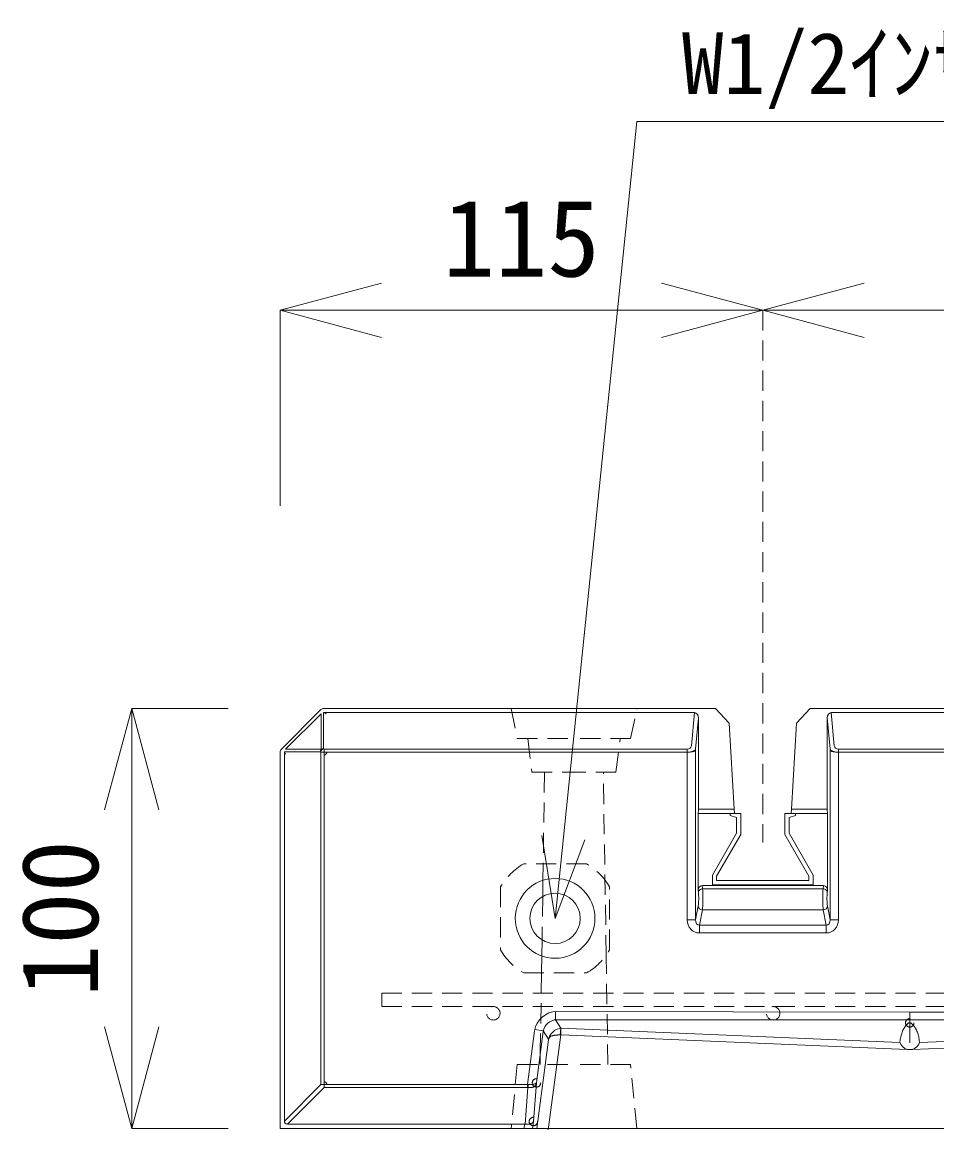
# Model space of a CAD drawing. Units: millimetres, scale not verified. Extents: x -981 to 667, y -453 to 699.
# Drawn here: x 276.1 to 494, y -193 to 70.7 of the extents above; entities that cross this region are included whole.
import ezdxf
from ezdxf.enums import TextEntityAlignment as Align

# ---------------------------------------------------------------- set-up
doc = ezdxf.new("R2010")
doc.units = ezdxf.units.MM
doc.header["$LTSCALE"] = 4
doc.header["$PDMODE"] = 32
doc.header["$PDSIZE"] = 2
doc.linetypes.add('DASHED1', pattern=[1.8, 1.2, -0.6])
doc.layers.add('0-0', color=7, linetype='DASHED1', lineweight=9)
doc.styles.add('ＭＳ ゴシック', font='')
doc.styles.get('ＭＳ ゴシック').set_extended_font_data('MS Gothic')

msp = doc.modelspace()

# ---------------------------------------------------------------- linework, layer by layer
at = {"layer": '0-0', "linetype": 'Continuous'}
for p, q in [((422.526, 47.049), (597.764, 47.049)), ((337.545, 2.152), (361.693, 8.623)), ((452.545, 2.152), (428.397, 8.623)), ((452.545, 2.152), (476.693, 8.623)), ((337.545, 2.152), (452.545, 2.152)), ((337.545, 2.152), (361.693, -4.318)), ((337.545, 2.152), (337.545, -44.444)), ((452.545, 2.152), (428.397, -4.318)), ((452.545, 2.152), (637.545, 2.152)), ((452.545, 2.152), (476.693, -4.318)), ((302.167, -92.686), (295.696, -116.834)), ((302.167, -92.686), (302.167, -192.686)), ((302.167, -92.686), (308.637, -116.834)), ((302.167, -92.686), (325.177, -92.686)), ((337.838, -102.393), (347.252, -92.979)), ((347.28, -93.951), (338.811, -102.42)), ((347.28, -102.42), (347.28, -93.951)), ((347.876, -93.686), (347.876, -102.273)), ((436.247, -93.686), (347.876, -93.686)), ((347.959, -92.686), (441.295, -92.686)), ((435.521, -101.562), (436.247, -93.686)), ((437.195, -94.957), (436.518, -102.306)), ((437.195, -116.686), (437.195, -94.957)), ((444.545, -96.176), (441.295, -92.686)), ((463.795, -92.686), (460.545, -96.176)), ((463.795, -92.686), (627.131, -92.686)), ((468.573, -102.306), (467.895, -94.957)), ((467.895, -116.686), (467.895, -94.957)), ((468.843, -93.686), (469.569, -101.562)), ((627.214, -93.686), (468.843, -93.686)), ((460.545, -96.176), (459.353, -116.686)), ((338.811, -102.42), (347.28, -102.42)), ((347.991, -102.388), (347.876, -102.273)), ((347.991, -102.388), (347.991, -103.131)), ((347.991, -102.388), (434.525, -102.388)), ((434.525, -103.131), (434.525, -102.388)), ((436.518, -102.306), (436.518, -143.004)), ((468.573, -143.004), (468.573, -102.306)), ((470.566, -102.388), (627.1, -102.388)), ((470.566, -102.388), (470.566, -103.131)), ((337.545, -192.686), (337.545, -103.1)), ((338.545, -103.017), (338.545, -190.943)), ((347.133, -103.017), (338.545, -103.017)), ((347.133, -103.017), (347.247, -103.131)), ((347.247, -182.24), (347.247, -103.131)), ((347.991, -103.131), (347.247, -103.131)), ((347.991, -103.131), (347.991, -182.24)), ((434.525, -103.131), (347.991, -103.131)), ((434.525, -143.005), (434.525, -103.131)), ((627.1, -103.131), (470.566, -103.131)), ((470.566, -103.131), (470.566, -143.004)), ((437.112, -136), (437.112, -117.686)), ((444.795, -117.686), (437.112, -117.686)), ((437.195, -116.686), (445.737, -116.686)), ((444.795, -117.686), (444.795, -118.186)), ((444.795, -117.686), (444.795, -118.186)), ((445.795, -117.686), (444.795, -117.686)), ((444.795, -118.186), (446.295, -118.686)), ((446.295, -118.686), (446.295, -122.418)), ((447.295, -122.686), (447.295, -117.686)), ((457.795, -117.686), (457.795, -122.686)), ((458.795, -118.686), (460.295, -118.186)), ((458.795, -122.418), (458.795, -118.686)), ((459.353, -116.686), (467.895, -116.686)), ((460.295, -118.186), (460.295, -117.686)), ((467.978, -117.686), (460.295, -117.686)), ((467.978, -136), (467.978, -117.686)), ((440.545, -132.378), (446.295, -122.418)), ((447.295, -122.686), (441.545, -132.646)), ((464.545, -132.378), (458.795, -122.418)), ((403.045, -142.686), (410.168, -123.997)), ((440.545, -134.686), (440.545, -132.378)), ((441.545, -132.646), (441.545, -133.686)), ((441.545, -133.686), (463.545, -133.686)), ((464.545, -132.378), (464.545, -134.686)), ((464.545, -132.378), (464.545, -134.686)), ((437.186, -136.517), (437.112, -136)), ((437.186, -136.517), (437.112, -136)), ((437.186, -136.517), (437.112, -136)), ((437.186, -136.517), (437.112, -136)), ((438.074, -134.891), (467.016, -134.891)), ((438.074, -134.891), (438.182, -135.653)), ((438.182, -135.653), (466.908, -135.653)), ((438.182, -135.653), (466.908, -135.653)), ((438.182, -135.653), (466.908, -135.653)), ((438.182, -135.653), (466.908, -135.653)), ((438.182, -135.653), (466.908, -135.653)), ((464.545, -134.686), (440.545, -134.686)), ((466.908, -135.653), (467.016, -134.891)), ((467.978, -136), (467.905, -136.517)), ((467.978, -136), (467.905, -136.517)), ((467.978, -136), (467.905, -136.517)), ((467.978, -136), (467.905, -136.517)), ((436.52, -143.004), (437.168, -139.733)), ((467.922, -139.733), (468.571, -143.004)), ((438.165, -140.656), (437.441, -144.307)), ((466.926, -140.656), (438.165, -140.656)), ((467.65, -144.307), (466.926, -140.656)), ((437.441, -144.307), (467.65, -144.307)), ((437.441, -146.153), (437.441, -144.307)), ((467.65, -146.153), (467.65, -144.307)), ((467.65, -146.153), (437.441, -146.153)), ((403.146, -166.825), (403.151, -164.83)), ((403.146, -166.825), (403.151, -164.83)), ((403.151, -164.83), (487.545, -165.032)), ((403.471, -164.831), (487.545, -165.032)), ((571.619, -164.831), (487.545, -165.032)), ((487.545, -166.997), (487.545, -165.032)), ((487.545, -166.997), (487.545, -165.032)), ((302.167, -192.686), (295.696, -168.538)), ((302.167, -192.686), (308.637, -168.538)), ((487.545, -166.825), (403.146, -166.825)), ((403.146, -166.825), (404.405, -168.842)), ((403.4, -166.825), (487.545, -166.825)), ((571.69, -166.825), (487.545, -166.825)), ((487.545, -167.557), (487.545, -166.997)), ((487.545, -167.557), (487.545, -166.997)), ((398.151, -169.489), (396.482, -182.24)), ((400.172, -169.436), (398.192, -169.177)), ((400.24, -169.445), (398.192, -169.177)), ((400.234, -169.434), (401.493, -171.451)), ((404.387, -170.432), (401.428, -193.041)), ((404.338, -170.432), (404.294, -170.428)), ((404.338, -170.432), (404.294, -170.428)), ((486.957, -173.88), (404.388, -170.431)), ((404.405, -168.842), (404.42, -168.842)), ((404.42, -168.842), (404.405, -168.842)), ((404.42, -168.842), (404.412, -168.842)), ((485.2, -172.217), (404.454, -168.844)), ((488.133, -173.88), (570.703, -170.431)), ((489.89, -172.217), (570.637, -168.844)), ((401.468, -171.641), (398.714, -192.686)), ((338.545, -190.943), (347.247, -182.24)), ((347.991, -182.984), (339.288, -191.686)), ((347.247, -182.24), (347.991, -182.24)), ((347.991, -182.24), (396.482, -182.24)), ((347.991, -182.24), (347.991, -182.984)), ((396.482, -182.984), (347.991, -182.984)), ((396.562, -182.987), (395.938, -191.691)), ((396.482, -182.984), (396.482, -182.24)), ((396.482, -182.24), (396.482, -182.984)), ((396.482, -182.24), (396.64, -182.254)), ((396.562, -182.987), (396.482, -182.984)), ((396.482, -182.984), (396.562, -182.987)), ((395.779, -191.686), (339.288, -191.686)), ((395.649, -192.686), (395.779, -191.686)), ((395.779, -191.686), (395.938, -191.691)), ((395.938, -191.691), (395.779, -191.686)), ((397.876, -191.054), (397.663, -192.686)), ((397.663, -192.686), (397.876, -191.054)), ((302.167, -192.686), (325.177, -192.686)), ((337.545, -192.686), (395.649, -192.686)), ((397.663, -192.686), (395.649, -192.686)), ((395.649, -192.686), (397.663, -192.686)), ((398.744, -192.686), (397.663, -192.686)), ((398.744, -192.686), (397.663, -192.686)), ((398.744, -192.686), (401.689, -192.686)), ((401.689, -192.686), (573.402, -192.686))]:
    msp.add_line(p, q, dxfattribs=at)
at = {"layer": '0-0'}
for p, q in [((452.545, 2.152), (452.545, -124.582)), ((392.545, -92.686), (394.045, -99.886)), ((421.045, -99.886), (422.545, -92.686)), ((394.045, -99.886), (407.545, -99.886)), ((396.545, -99.886), (397.545, -107.886)), ((421.045, -99.886), (407.545, -99.886)), ((417.545, -107.886), (418.545, -99.886)), ((397.545, -107.886), (407.545, -107.886)), ((417.545, -107.886), (407.545, -107.886)), ((410.528, -129.686), (395.562, -129.686)), ((410.528, -129.686), (395.562, -129.686)), ((390.045, -135.202), (390.045, -150.169)), ((390.045, -135.202), (390.045, -150.169)), ((416.045, -150.169), (416.045, -135.202)), ((416.045, -150.169), (416.045, -135.202)), ((395.562, -155.686), (410.528, -155.686)), ((395.562, -155.686), (410.528, -155.686)), ((361.745, -160.486), (611.745, -160.486)), ((361.745, -160.486), (361.745, -163.686)), ((361.745, -163.686), (611.745, -163.686)), ((487.545, -167.557), (487.545, -173.943)), ((487.545, -167.557), (487.545, -173.943)), ((394.045, -177.486), (392.545, -192.686)), ((394.045, -177.486), (407.545, -177.486)), ((421.045, -177.486), (407.545, -177.486)), ((422.545, -192.686), (421.045, -177.486))]:
    msp.add_line(p, q, dxfattribs=at)
at = {"layer": '0-0', "linetype": 'Continuous'}
for points in [[(422.526, 47.049), (403.045, -142.686), (399.869, -122.94)], [(445.795, -117.686), (445.737, -116.686), (444.545, -96.176)], [(447.295, -117.686), (445.795, -117.686), (445.795, -117.686), (444.795, -117.686)], [(444.795, -118.186), (446.295, -118.686), (446.295, -122.418)], [(460.295, -117.686), (459.295, -117.686), (459.295, -117.686), (457.795, -117.686)], [(464.545, -132.378), (458.795, -122.418), (458.795, -118.686), (460.295, -118.186), (460.295, -117.686)], [(460.295, -117.686), (459.295, -117.686), (459.353, -116.686)], [(464.545, -134.686), (440.545, -134.686), (440.545, -132.378), (446.295, -122.418)], [(463.545, -133.686), (463.545, -132.646), (457.795, -122.686)], [(485.2, -172.217), (485.223, -172.051), (485.263, -171.764), (485.306, -171.479), (485.354, -171.194), (485.409, -170.91), (485.473, -170.628), (485.514, -170.465), (485.556, -170.316), (485.636, -170.061), (485.726, -169.809), (485.825, -169.561), (485.934, -169.317), (486.052, -169.08), (486.125, -168.945), (486.188, -168.835), (486.302, -168.649), (486.423, -168.467), (486.554, -168.291), (486.695, -168.119), (486.846, -167.951), (486.939, -167.856), (486.976, -167.819), (487.042, -167.758), (487.11, -167.701), (487.182, -167.651), (487.256, -167.61), (487.334, -167.58), (487.382, -167.568), (487.397, -167.566), (487.423, -167.562), (487.449, -167.56), (487.476, -167.559), (487.503, -167.558), (487.53, -167.557), (487.545, -167.557)], [(489.89, -172.217), (489.868, -172.051), (489.828, -171.764), (489.784, -171.479), (489.736, -171.194), (489.681, -170.91), (489.618, -170.628), (489.576, -170.465), (489.534, -170.316), (489.454, -170.061), (489.365, -169.809), (489.265, -169.561), (489.157, -169.317), (489.038, -169.08), (488.966, -168.945), (488.903, -168.835), (488.789, -168.649), (488.667, -168.467), (488.536, -168.291), (488.396, -168.119), (488.245, -167.951), (488.152, -167.856), (488.114, -167.819), (488.048, -167.758), (487.98, -167.701), (487.909, -167.651), (487.834, -167.61), (487.756, -167.58), (487.709, -167.568), (487.694, -167.566), (487.668, -167.562), (487.641, -167.56), (487.615, -167.559), (487.588, -167.558), (487.561, -167.557), (487.545, -167.557)], [(400.211, -169.623), (398.611, -181.854), (397.876, -191.054)], [(401.872, -170.894), (401.817, -170.945), (401.766, -170.998), (401.739, -171.031), (401.711, -171.067), (401.665, -171.131), (401.624, -171.199), (401.585, -171.268), (401.548, -171.338), (401.513, -171.41), (401.493, -171.451)], [(404.42, -170.432), (404.408, -170.431), (404.388, -170.431), (404.367, -170.43), (404.347, -170.429), (404.326, -170.429), (404.306, -170.428), (404.294, -170.428), (404.245, -170.427), (404.161, -170.428), (404.076, -170.431), (403.992, -170.434), (403.907, -170.439), (403.823, -170.445), (403.774, -170.448), (403.726, -170.452), (403.643, -170.457), (403.56, -170.464), (403.477, -170.47), (403.394, -170.477), (403.311, -170.484), (403.263, -170.488), (403.21, -170.493), (403.118, -170.503), (403.026, -170.513), (402.934, -170.525), (402.842, -170.537), (402.75, -170.551), (402.696, -170.56), (402.637, -170.57), (402.535, -170.59), (402.435, -170.614), (402.335, -170.642), (402.238, -170.676), (402.143, -170.717), (402.09, -170.744), (402.052, -170.764), (401.99, -170.804), (401.929, -170.847), (401.872, -170.894)], [(396.562, -182.987), (396.626, -182.988), (396.737, -182.991), (396.848, -182.993), (396.959, -182.994), (397.069, -182.992), (397.18, -182.987), (397.244, -182.983), (397.288, -182.979), (397.364, -182.971), (397.44, -182.961), (397.515, -182.948), (397.59, -182.933), (397.664, -182.915), (397.707, -182.903), (397.75, -182.89), (397.824, -182.864), (397.896, -182.834), (397.967, -182.801), (398.035, -182.763), (398.101, -182.722), (398.138, -182.695), (398.171, -182.67), (398.225, -182.625), (398.276, -182.576), (398.324, -182.523), (398.369, -182.468), (398.411, -182.411), (398.433, -182.376), (398.45, -182.349), (398.477, -182.3), (398.502, -182.251), (398.524, -182.2), (398.543, -182.148), (398.56, -182.096), (398.569, -182.065), (398.574, -182.045), (398.582, -182.011), (398.589, -181.977), (398.596, -181.943)], [(396.64, -182.254), (396.712, -182.256), (396.834, -182.259), (396.956, -182.261), (397.078, -182.261), (397.199, -182.257), (397.319, -182.248), (397.388, -182.241), (397.442, -182.233), (397.534, -182.219), (397.626, -182.202), (397.719, -182.183), (397.812, -182.165), (397.907, -182.147), (397.962, -182.137), (398.017, -182.128), (398.11, -182.112), (398.203, -182.095), (398.292, -182.072), (398.377, -182.041), (398.455, -181.999), (398.497, -181.969), (398.509, -181.96), (398.528, -181.942), (398.547, -181.924), (398.565, -181.905), (398.583, -181.885), (398.6, -181.865), (398.611, -181.854)], [(398.596, -181.943), (398.602, -181.908), (398.607, -181.874), (398.611, -181.854)], [(395.938, -191.691), (395.994, -191.693), (396.091, -191.694), (396.188, -191.696), (396.286, -191.696), (396.383, -191.695), (396.48, -191.692), (396.537, -191.689), (396.578, -191.686), (396.648, -191.681), (396.719, -191.674), (396.789, -191.665), (396.859, -191.654), (396.928, -191.642), (396.968, -191.633), (397.006, -191.624), (397.071, -191.607), (397.136, -191.588), (397.2, -191.566), (397.265, -191.544), (397.329, -191.52), (397.367, -191.505), (397.4, -191.492), (397.458, -191.468), (397.514, -191.442), (397.568, -191.413), (397.62, -191.381), (397.668, -191.345), (397.694, -191.322), (397.715, -191.3), (397.748, -191.261), (397.779, -191.219), (397.808, -191.174), (397.835, -191.128), (397.861, -191.081), (397.876, -191.054)], [(401.689, -192.686), (398.832, -192.686), (398.744, -192.686)]]:
    msp.add_lwpolyline(points, dxfattribs=at)
at = {"layer": '0-0'}
for points in [[(400.545, -107.886), (400.209, -129.686), (400.148, -133.638), (400.089, -137.465), (399.929, -147.813), (399.87, -151.639), (399.808, -155.686), (399.518, -174.435), (399.471, -177.486)], [(415.619, -177.486), (415.217, -151.451), (414.545, -107.886)]]:
    msp.add_lwpolyline(points, dxfattribs=at)
at = {"layer": '0-0', "linetype": 'Continuous'}
for radius in [9.5, 9.5, 6]:
    msp.add_circle((403.045, -142.686), radius, dxfattribs=at)
at = {"layer": '0-0'}
for centre in [(388.345, -165.286), (455.012, -165.286)]:
    msp.add_circle(centre, 1.6, dxfattribs=at)
at = {"layer": '0-0', "linetype": 'Continuous'}
for centre, start, end in [((347.959, -93.686), 90, 135), ((338.545, -103.1), 135, 180)]:
    msp.add_arc(centre, 1, start, end, dxfattribs=at)
at = {"layer": '0-0'}
for start, end in [(119.92643, 150.07357), (119.92643, 150.07357), (29.92643, 60.07357), (29.92643, 60.07357), (209.92643, 240.07357), (209.92643, 240.07357), (299.92643, 330.07357), (299.92643, 330.07357)]:
    msp.add_arc((403.045, -142.686), 15, start, end, dxfattribs=at)
at = {"layer": '0-0', "linetype": 'Continuous'}
for centre, major_axis, ratio, start_param, end_param in [((347.876, -95.031), (0, -1.345), 0.743294, 2.5023971, 3.1415927), ((436.192, -95.031), (0.124, 1.342), 0.741885, 4.8359966, 6.3514605), ((468.899, -95.031), (0.124, -1.342), 0.741885, 3.0733229, 4.5887911), ((347.876, -103.017), (0.707, 0.707), 0.617802, 1.0173898, 2.1242028), ((347.876, -103.017), (0, 1), 0.743294, 0.9316008, 1.5707963), ((347.876, -103.017), (1, 0), 0.743294, 1.5707963, 2.2099919), ((434.525, -101.488), (-1, 0), 0.9, 1.5707963, 3.0588269), ((434.525, -102.231), (2, 0), 0.45, 4.712389, 6.2004195), ((435.521, -102.306), (-0.996, 0.092), 0.741885, 1.5025212, 3.017985), ((470.566, -102.231), (-2, 0), 0.45, 0.0827593, 1.5707963), ((469.569, -102.306), (-0.996, -0.092), 0.741885, 0.1235979, 1.6390661), ((470.566, -101.488), (1, 0), 0.9, 3.2243519, 4.712389), ((339.891, -103.017), (-1.345, 0), 0.743294, 6.2831853, 6.9223808), ((347.991, -103.131), (-0.707, -0.707), 0.617802, 1.0173898, 2.1242028), ((437.112, -116.686), (0, 1), 0.082955, 3.1415927, 4.712389), ((467.978, -116.686), (0, 1), 0.082949, 1.5707963, 3.1415927), ((438.116, -136.048), (0.164, -1.149), 0.861846, 3.0194853, 4.5486533), ((438.182, -136.517), (0.99, 0.141), 0.861846, 1.3654324, 3.2537194), ((438.182, -136.517), (0.99, 0.141), 0.861846, 1.3654324, 3.2537194), ((437.111, -138.073), (0, -1.8), 0.082955, 0.3961908, 2.6140702), ((438.182, -136.517), (-0.99, -0.141), 0.861846, 4.507025, 6.1194496), ((437.111, -138.073), (0, -1.8), 0.082955, 2.4008849, 2.6140702), ((437.111, -138.073), (0, -1.8), 0.082955, 2.4008849, 2.6140702), ((438.107, -138.073), (0, 2.8), 0.053328, 3.5377835, 5.7556629), ((466.908, -136.517), (0.99, -0.141), 0.861846, 6.1710649, 8.0593295), ((466.908, -136.517), (0.99, -0.141), 0.861846, 6.1710649, 8.0593295), ((466.908, -136.517), (-0.99, 0.141), 0.861846, 3.3053155, 4.9177368), ((466.983, -138.073), (0, 2.8), 0.053324, 0.5275224, 2.7454019), ((466.975, -136.048), (0.164, 1.149), 0.861846, 4.8761118, 6.4052831), ((467.98, -138.073), (0, -1.8), 0.082949, 3.6691151, 5.8869945), ((438.165, -139.733), (-0.981, 0.195), 0.919848, 0.2123405, 1.7512279), ((466.926, -139.733), (-0.981, -0.195), 0.919848, 1.3903786, 2.9292686), ((434.526, -143.004), (2, 0), 0.000295, 4.712389, 6.2004195), ((437.537, -142.901), (0.635, 3.199), 0.919962, 1.7832834, 3.3221709), ((437.537, -142.901), (0.277, 1.394), 0.703576, 1.7832392, 3.3221267), ((467.554, -142.901), (-0.277, 1.394), 0.703578, 2.9610726, 4.4999626), ((467.554, -142.901), (-0.635, 3.199), 0.919962, 2.9610283, 4.4999183), ((470.564, -143.004), (-2, 0), 0.000295, 4.712389, 6.200426), ((402.86, -169.5), (-3.762, -3.294), 0.879772, 3.9269908, 5.4977871), ((403.034, -169.623), (-2.255, -1.979), 0.877651, 3.9269908, 5.4977871), ((404.29, -171.641), (-2.255, -1.979), 0.877651, 3.9269908, 5.4977871), ((404.323, -170.834), (-0.085, -1.998), 0.023854, 3.2151856, 4.5084599), ((404.338, -170.835), (0.083, 1.998), 0.008549, 0.073596, 1.3679092), ((404.338, -170.835), (0.083, 1.998), 0.008549, 4.9152761, 6.2095893), ((404.323, -170.834), (-0.085, -1.998), 0.023854, 1.7747254, 3.0679997), ((487.524, -171.203), (0, 2.75), 0.909091, 1.9482458, 2.9096194), ((487.545, -170.697), (0, 3.246), 0.924265, 2.9305501, 3.3389679), ((487.545, -170.697), (0, 3.246), 0.924265, 2.9442174, 3.3526352), ((487.566, -171.203), (0, 2.75), 0.909091, 3.3735659, 4.3349395), ((347.991, -182.24), (0.707, -0.707), 0.617802, 1.0173898, 2.1242028), ((396.562, -182.243), (-0.071, -0.997), 0.079096, 0.7356472, 1.5661507), ((396.562, -182.243), (0.071, 0.997), 0.079096, 3.8772399, 4.7077433), ((339.891, -190.34), (-1.145, -1.145), 0.617802, 5.7297788, 6.8365918)]:
    msp.add_ellipse(centre, major_axis=major_axis, ratio=ratio, start_param=start_param, end_param=end_param, dxfattribs=at)
at = {"layer": '0-0'}
for p in [(487.545, -167.557), (398.611, -181.854), (397.876, -191.054)]:
    msp.add_point(p, dxfattribs=at)

# ---------------------------------------------------------------- texts
at = {"layer": '0-0', "style": 'ＭＳ ゴシック'}
for s, height, p in [('W1/2ｲﾝｻｰﾄ（連結用）', 14.66, (433.238, 49.228)), ('115', 18.33, (376.295, 4.652))]:
    msp.add_text(s, height=height, dxfattribs=at).set_placement(p, align=Align.BOTTOM_LEFT)
msp.add_text('100', height=18.33, rotation=90, dxfattribs=at).set_placement((299.667, -161.436), align=Align.BOTTOM_LEFT)

doc.saveas('drawing.dxf')
